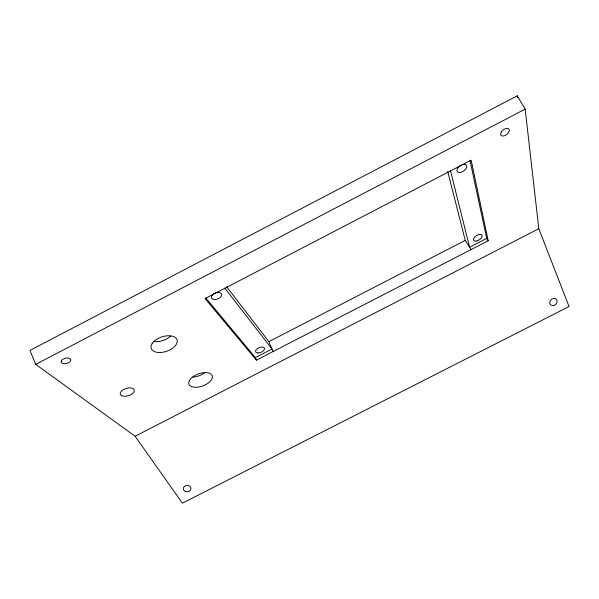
<?xml version="1.0" encoding="UTF-8"?>
<svg xmlns="http://www.w3.org/2000/svg" width="599" height="599" viewBox="0 0 599 599"><rect width="100%" height="100%" fill="white"/><g stroke="black" fill="none" stroke-linecap="round" stroke-linejoin="round"><path stroke-width="0.9" d="M517.244 95.825L29.95 350.43L35.73 364.364L135.097 436.244L182.41 503.175L569.05 306.516L538.808 228.706L525.173 109.13L517.244 95.825L517.476 97.674M35.73 364.364L525.173 109.13M226.549 286.636L268.861 341.64L465.251 240.379L447.67 171.314M205.779 297.943L255.354 357.581L272.006 349L224.767 288.067M470.005 160.397L486.68 238.424L469.594 247.222L450.463 170.595M256.402 360.126L488.207 240.768L471.151 160.18L205.075 298.572L256.402 360.126L255.354 357.581M135.097 436.244L538.808 228.706M486.68 238.424L488.207 240.768M465.251 240.379L471.091 249.581M268.861 341.64L273.092 351.531M462.428 164.553A5.578 3.205 -35.2 0 1 466.015 168.626A5.578 3.205 -35.2 0 1 457.718 172.055A5.578 3.205 -35.2 0 1 461.14 165.084M170.386 336.241A13.5 7.675 -18.2 0 1 153.561 341.512M204.349 373.042A12.324 6.484 -19.9 0 1 192.841 377.093M61.255 361.107L61.18 361.841A4.889 2.703 -13.9 0 0 65.658 363.638A4.889 2.703 -13.9 0 0 70.66 360.591L70.742 359.857A4.889 2.703 -13.9 0 0 66.272 358.037A4.889 2.703 -13.9 0 0 61.255 361.107M189.404 380.522L188.73 382.417A12.422 6.402 -20.1 0 0 193.754 387.179L196.479 387.276A12.422 6.402 -20.1 0 0 211.642 379.466L212.368 377.595A12.422 6.402 -20.1 0 0 207.568 372.705L204.821 372.571A12.422 6.402 -20.1 0 0 189.404 380.522M152.139 343.534L151.143 345.735A13.62 7.592 -18.4 0 0 160.21 352.497A13.62 7.592 -18.4 0 0 175.994 344.859L177.042 342.688A13.62 7.592 -18.4 0 0 168.049 335.747A13.62 7.592 -18.4 0 0 152.139 343.534M212.016 295.389L211.507 296.318A5.384 3.182 -21.1 0 0 213.955 299.463L215.198 299.493A5.384 3.182 -21.1 0 0 220.956 296.557L221.473 295.636A5.384 3.182 -21.1 0 0 219.069 292.469L217.826 292.432A5.384 3.182 -21.1 0 0 212.016 295.389M501.49 131.802L500.944 132.798A5.009 2.845 -37.8 0 0 502.875 136.033A5.009 2.845 -37.8 0 0 508.446 132.678L508.993 131.683A5.009 2.845 -37.8 0 0 507.076 128.418A5.009 2.845 -37.8 0 0 501.49 131.802M121.275 395.475L120.189 393.775A7.3 3.781 -17 0 1 125.213 388.796A7.3 3.781 -17 0 1 133.278 388.729L134.311 390.443A7.3 3.781 -17 0 1 129.294 395.377A7.3 3.781 -17 0 1 121.275 395.475M476.13 241.112A4.904 2.531 -32.7 0 0 482.098 235.557A4.904 2.531 -32.7 0 0 475.134 236.635A4.904 2.531 -32.7 0 0 476.13 241.112M258.176 352.953A4.762 2.508 -22.7 0 0 264.496 348.446A4.762 2.508 -22.7 0 0 257.39 348.611A4.762 2.508 -22.7 0 0 258.176 352.953M185.211 491.375A3.826 3.182 -6.4 0 0 190.961 488.455A3.826 3.182 -6.4 0 0 185.263 485.849A3.826 3.182 -6.4 0 0 185.211 491.375M553.716 305.46A3.931 3.302 -40.7 0 0 556.456 299.478A3.931 3.302 -40.7 0 0 550.099 301.02A3.931 3.302 -40.7 0 0 553.716 305.46"/></g></svg>
